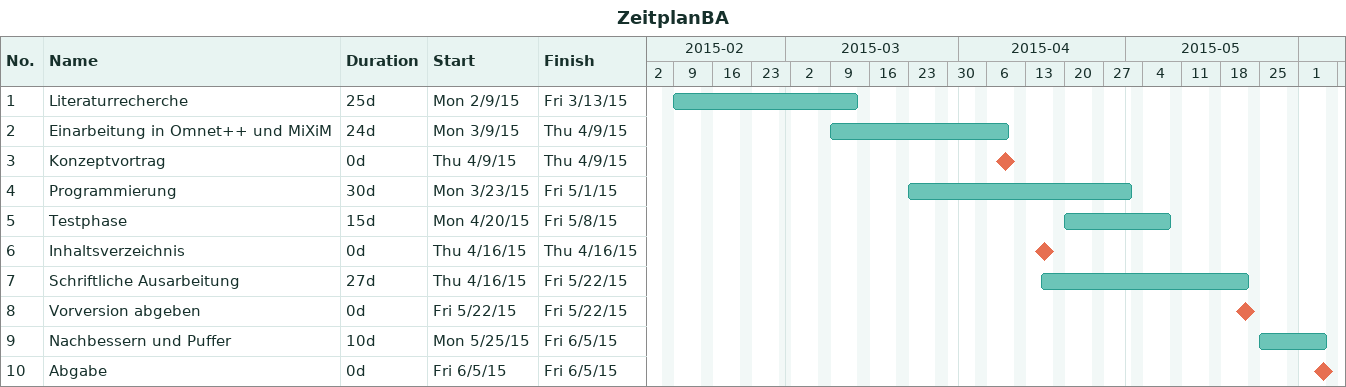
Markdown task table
ZeitplanBA

| ID | Task | Duration | Start | Finish |
|---|---|---|---|---|
| 1 | Literaturrecherche | 25d | 2015-02-09 | 2015-03-13 |
| 2 | Einarbeitung in Omnet++ und MiXiM | 24d | 2015-03-09 | 2015-04-09 |
| 3 | Konzeptvortrag | 0d | 2015-04-09 | 2015-04-09 |
| 4 | Programmierung | 30d | 2015-03-23 | 2015-05-01 |
| 5 | Testphase | 15d | 2015-04-20 | 2015-05-08 |
| 6 | Inhaltsverzeichnis | 0d | 2015-04-16 | 2015-04-16 |
| 7 | Schriftliche Ausarbeitung | 27d | 2015-04-16 | 2015-05-22 |
| 8 | Vorversion abgeben | 0d | 2015-05-22 | 2015-05-22 |
| 9 | Nachbessern und Puffer | 10d | 2015-05-25 | 2015-06-05 |
| 10 | Abgabe | 0d | 2015-06-05 | 2015-06-05 |
